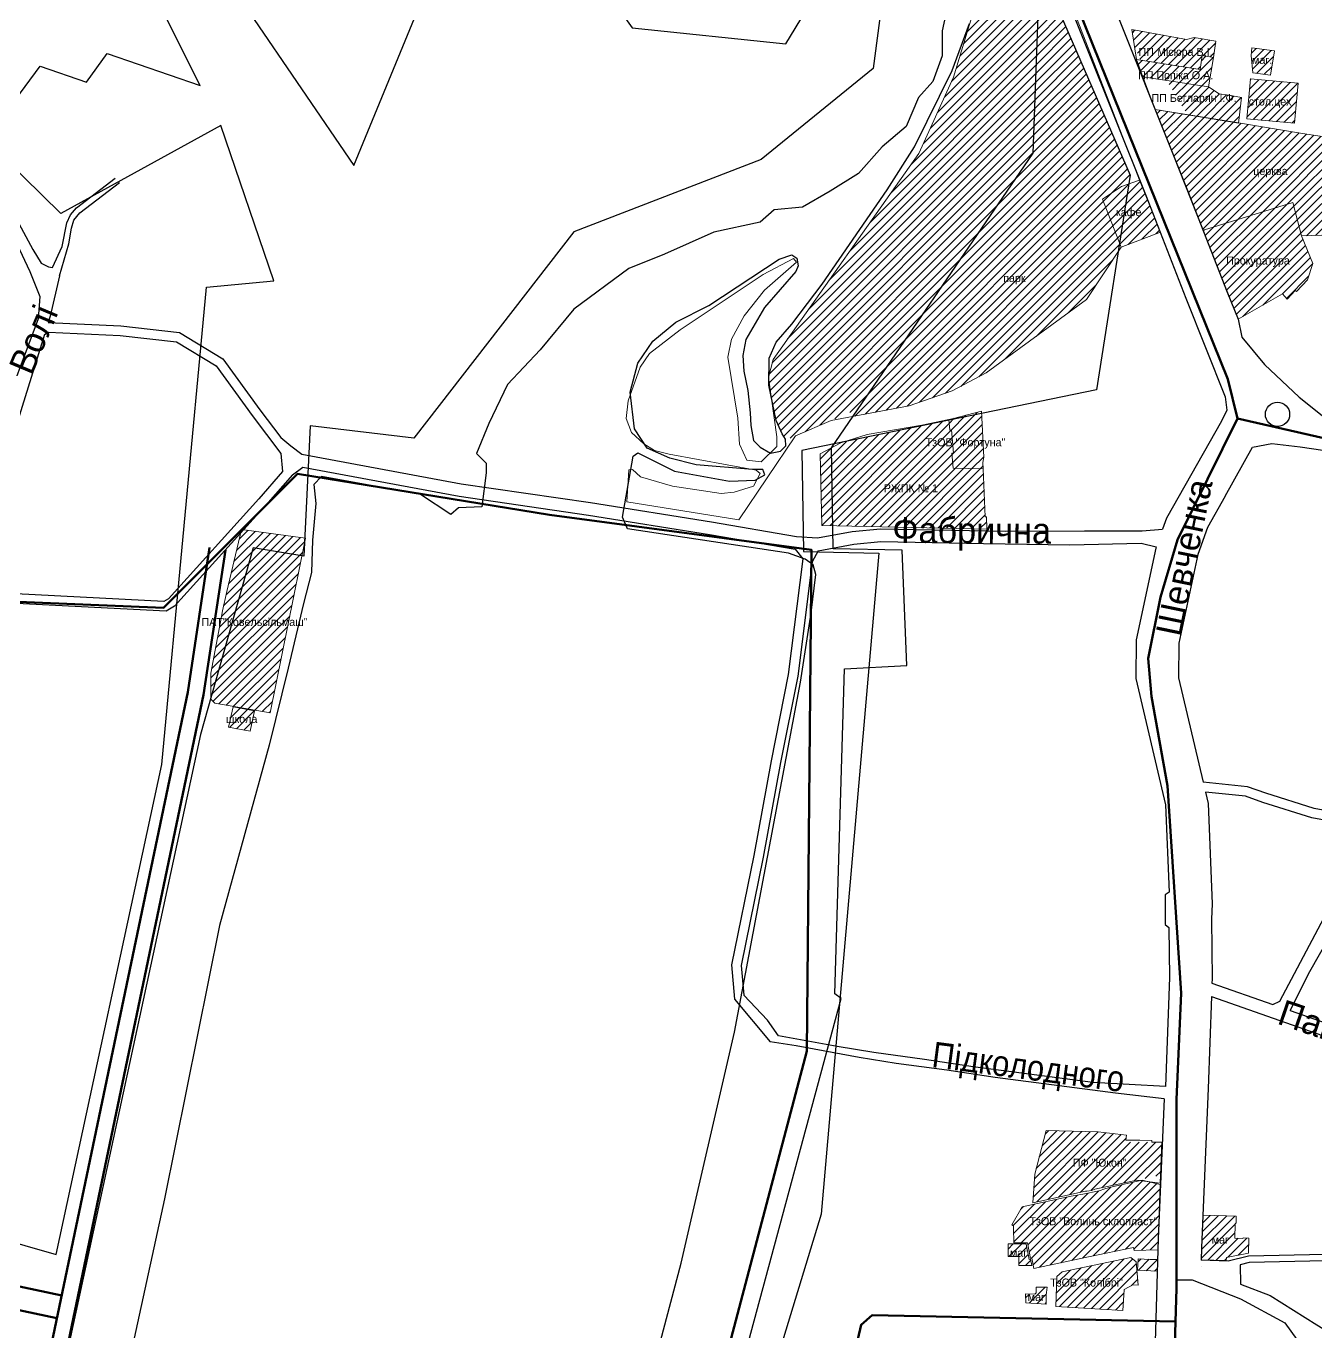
# Model space of a CAD drawing. Header units: millimetres. Extents: x 1378883 to 1389513, y 5662980 to 5673292.
# Drawn here: x 1383360 to 1384166, y 5666793 to 5667609 of the extents above; entities that cross this region are included whole.
import ezdxf
from ezdxf.enums import TextEntityAlignment as Align

# ---------------------------------------------------------------- set-up
doc = ezdxf.new("R2010")
doc.units = ezdxf.units.MM
doc.layers.add('_5Інше', color=252, linetype='Continuous', lineweight=25)
for name, color, linetype in [('вулиці', 7, 'Continuous'), ('ВулНазва', 7, 'Continuous'), ('КартаСкан', 252, 'Continuous'), ('район', 6, 'Continuous')]:
    doc.layers.add(name, color=color, linetype=linetype)
picture_1 = doc.add_image_def('image1.tif', size_in_pixel=(29607, 29619))
pattern_1 = [(45, (2.4066, 2.8008), (-2.6516504294, 2.6516504294), [])]

# ---------------------------------------------------------------- blocks, each defined once
blk = doc.blocks.new('Турія')
at = {"layer": '_5Інше', "color": 5}
for points in [[(46635.33, 23863.38), (46829.79, 24597.24), (46863.04, 24741.67), (46904.32, 24960.15), (46911, 25003.52), (46914, 25027.53), (46912.2, 25033.54), (46907.19, 25036.94), (46896.78, 25040.74), (46796.19, 25055.88), (46793.05, 25063.33), (46799.72, 25101.38), (46802.67, 25103.52), (46825.54, 25091.95), (46859.99, 25085.74), (46876.09, 25086.3), (46882.02, 25089.69), (46880.89, 25093.08), (46874.39, 25093.08), (46839.1, 25095.9), (46822.72, 25100.13), (46808.6, 25106.34), (46800.69, 25118.48), (46797.87, 25141.34), (46802.67, 25159.4), (46811.99, 25173.23), (46826.44, 25185.13), (46846.95, 25195.38), (46890.92, 25224.3), (46898.9, 25227.03), (46902.09, 25224.98), (46902.77, 25220.2), (46901.4, 25216.78), (46881.81, 25194.24), (46870.19, 25174.2), (46868.37, 25164.18), (46868.82, 25154.38), (46871.33, 25142.31), (46872.92, 25128.42), (46873.29, 25120.47), (46874.93, 25111.06), (46879.03, 25106.97), (46885.57, 25103.28), (46891.92, 25104.51), (46895.19, 25107.79), (46894.99, 25111.88), (46892.94, 25115.35), (46889.05, 25123.54), (46884.55, 25145.63), (46884.76, 25162.61), (46889.05, 25172.63), (46898.88, 25183.88), (46908.7, 25196.77), (46917.91, 25208.84), (46958.47, 25267.79), (46975.58, 25294.59), (46999.16, 25342.2), (47009.99, 25371.57)], [(46996.32, 25383.18), (46992.79, 25367.1), (46992.79, 25351.4), (46986.99, 25335.4), (46978.14, 25325.44), (46970.39, 25307.18), (46955.44, 25294.46), (46940.5, 25277.86), (46922.78, 25266.79), (46905.62, 25256.83), (46887.91, 25255.17), (46879.05, 25247.43), (46850.27, 25241.34), (46819.27, 25227.51), (46797.13, 25218.66), (46762.81, 25193.21), (46741.78, 25167.76), (46721.3, 25146.18), (46709.67, 25121.84), (46701.92, 25103.02), (46708.01, 25096.94), (46708.01, 25090.85), (46705.29, 25069.77), (46690.67, 25069.07), (46685.8, 25064.9), (46667.01, 25077.42), (46605.05, 25088.56), (46600.18, 25083.68), (46601.57, 25071.86), (46599.48, 25048.9), (46598.79, 25028.72), (46593.91, 25009.23), (46584.17, 24968.88), (46572.33, 24920.87), (46541.39, 24808.22), (46507.03, 24637.48), (46483.47, 24529.54)]]:
    blk.add_lwpolyline(points, dxfattribs=at)
blk = doc.blocks.new('ТуріяПрибер')
at = {"layer": '_5Інше', "color": 160}
for points in [[(46880, 26373), (46921, 26348), (46923, 26250), (46965, 26168), (46938, 26096), (46982, 26077), (46959, 25899), (46959, 25672), (46908, 25634), (46998, 25556), (46999, 25532), (46955, 25457), (46942, 25359), (46872, 25302), (46755, 25257), (46655, 25128), (46590.2, 25135.83), (46586.35, 25054.3), (46554.67, 25059.62), (46521.66, 24942.97), (46280, 23824)], [(46768, 24208), (46922, 24778), (46918, 24781), (46924, 24984), (46963, 24986), (46960, 25058), (46917, 25059), (46916, 25122), (47042, 25306), (47065, 25943), (47093, 25540), (47164, 25902), (47092, 25992), (47088, 26106), (46993, 26442), (47127, 26627), (47198, 27064), (47524, 27366), (47631, 27206), (47810, 27266), (47842, 27342), (47995, 27705)]]:
    blk.add_lwpolyline(points, dxfattribs=at)
blk = doc.blocks.new('ТуріяВодоох')
at = {"layer": '_5Інше', "color": 140}
for points in [[(46331, 24654), (46450, 24620), (46516, 24926), (46544, 25224), (46586, 25228), (46553, 25325), (46453, 25270), (46406, 25316), (46440, 25362), (46469, 25352), (46482, 25370), (46540, 25350), (46498, 25434)], [(46538, 25444), (46636, 25300), (46722, 25509), (46810, 25386), (46906, 25376), (46955, 25457)], [(48682, 27510), (48729, 27348), (48132, 27408), (47610, 27124), (47504, 26544), (47282, 26450), (47208, 26336), (47222, 26234), (47363, 26200), (47363, 26078), (47280, 26086), (47240, 25798), (47150, 25804), (47109, 25544), (47065, 25543), (47056, 25444), (47121, 25294), (47100, 25160), (46916, 25122), (46917, 25059), (46964, 25058), (46928, 24645), (46824, 24304)]]:
    blk.add_lwpolyline(points, dxfattribs=at)

msp = doc.modelspace()

# ---------------------------------------------------------------- hatches: boundary and pattern name
at = {"layer": 'вулиці', "lineweight": -2}
h = msp.add_hatch(dxfattribs=at)
h.set_pattern_fill('ANSI31', color=3, scale=30, style=0)
h.set_pattern_definition(pattern_1)
h.paths.add_polyline_path([(1383939.55, 5667576.6), (1383917.98, 5667529), (1383826.87, 5667400.39), (1383824.3, 5667390.02), (1383824.27, 5667387.81), (1383825.98, 5667375.63), (1383828.73, 5667362.12), (1383832.62, 5667353.94), (1383834.91, 5667350.05), (1383880.08, 5667369.46), (1383989.41, 5667529.12), (1383993.33, 5667637.72), (1383961.06, 5667647.45)])
h = msp.add_hatch(dxfattribs=at)
h.set_pattern_fill('ANSI31', color=3, scale=30, style=0)
h.set_pattern_definition(pattern_1)
h.paths.add_polyline_path([(1383876.88, 5667364.79), (1383911.93, 5667371.4), (1383938.79, 5667380.7), (1383960.05, 5667391.9), (1384022.77, 5667437.78), (1384042.44, 5667467.71), (1384043.26, 5667472.96), (1384032.65, 5667500.35), (1384044.52, 5667508.45), (1384049.07, 5667510.03), (1384049.92, 5667515.42), (1383997.46, 5667636.48), (1383993.33, 5667637.72), (1383989.41, 5667529.12)])
h.paths.add_polyline_path([(1383967.62, 5667447.95), (1383987.62, 5667447.95), (1383987.62, 5667452.95), (1383967.62, 5667452.95)], flags=24)
h = msp.add_hatch(dxfattribs=at)
h.set_pattern_fill('ANSI31', color=2, scale=30, style=0)
h.set_pattern_definition([(45, (5.4115, 2.8008), (-2.6516504294, 2.6516504294), [])])
h.paths.add_polyline_path([(1384051.06, 5667606.35), (1384052.55, 5667596.49), (1384056.19, 5667587.41), (1384086.99, 5667582.55), (1384093.66, 5667581.5), (1384095.03, 5667590.09), (1384100.95, 5667589.14), (1384101.94, 5667588.99), (1384103.57, 5667599.22), (1384089.93, 5667601.35), (1384085.23, 5667600.19)])
h.paths.add_polyline_path([(1384051.76, 5667586.79), (1384104.92, 5667586.79), (1384104.92, 5667596.84), (1384051.76, 5667596.84)], flags=9)
h = msp.add_hatch(dxfattribs=at)
h.set_pattern_fill('ANSI31', color=2, scale=30, style=0)
h.set_pattern_definition(pattern_1)
h.paths.add_polyline_path([(1384101.94, 5667588.99), (1384100.95, 5667589.14), (1384095.03, 5667590.09), (1384093.66, 5667581.5), (1384088.36, 5667582.34), (1384085.77, 5667572.53), (1384098.94, 5667570.52)])
h.paths.add_polyline_path([(1384051.73, 5667574.02), (1384104.95, 5667574.02), (1384104.95, 5667581.88), (1384051.73, 5667581.88)], flags=9)
h.paths.add_polyline_path([(1384051.76, 5667586.79), (1384104.92, 5667586.79), (1384104.92, 5667596.84), (1384051.76, 5667596.84)], flags=9)
h = msp.add_hatch(dxfattribs=at)
h.set_pattern_fill('ANSI31', color=2, scale=30, style=0)
h.set_pattern_definition(pattern_1)
h.paths.add_polyline_path([(1384125.97, 5667595), (1384125.54, 5667590.18), (1384126.66, 5667579.37), (1384137.57, 5667577.89), (1384140.16, 5667593.08)])
h.paths.add_polyline_path([(1384124.52, 5667584.81), (1384140.35, 5667584.81), (1384140.35, 5667589.81), (1384124.52, 5667589.81)], flags=9)
h = msp.add_hatch(dxfattribs=at)
h.set_pattern_fill('ANSI31', color=2, scale=30, style=0)
h.set_pattern_definition(pattern_1)
h.paths.add_polyline_path([(1384067.21, 5667585.67), (1384053.87, 5667587.77), (1384057.84, 5667576.79), (1384075.46, 5667574.1)])
h.paths.add_polyline_path([(1384088.36, 5667582.34), (1384086.99, 5667582.55), (1384067.21, 5667585.67), (1384075.46, 5667574.1), (1384085.77, 5667572.53)])
h.paths.add_polyline_path([(1384051.73, 5667574.02), (1384104.95, 5667574.02), (1384104.95, 5667581.88), (1384051.73, 5667581.88)], flags=9)
h = msp.add_hatch(dxfattribs=at)
h.set_pattern_fill('ANSI31', color=2, scale=30, style=0)
h.set_pattern_definition(pattern_1)
h.paths.add_polyline_path([(1384102.66, 5667568.18), (1384098.94, 5667570.52), (1384072.78, 5667574.51), (1384085.71, 5667553.24), (1384090.91, 5667552.39)])
h.paths.add_polyline_path([(1384060.78, 5667558.07), (1384118.89, 5667558.07), (1384118.89, 5667567.77), (1384060.78, 5667567.77)], flags=9)
h = msp.add_hatch(dxfattribs=at)
h.set_pattern_fill('ANSI31', color=2, scale=30, style=0)
h.set_pattern_definition(pattern_1)
h.paths.add_polyline_path([(1384125.06, 5667575.56), (1384122.77, 5667550.66), (1384152.64, 5667547.92), (1384154.94, 5667572.81)])
h.paths.add_polyline_path([(1384118.85, 5667557.58), (1384155.93, 5667557.58), (1384155.93, 5667563.83), (1384118.85, 5667563.83)], flags=9)
h = msp.add_hatch(dxfattribs=at)
h.set_pattern_fill('ANSI31', color=2, scale=30, style=0)
h.set_pattern_definition(pattern_1)
h.paths.add_polyline_path([(1384119.47, 5667563.93), (1384111.55, 5667565.3), (1384105.63, 5667566.32), (1384102.66, 5667568.18), (1384090.91, 5667552.39), (1384113.84, 5667548.65), (1384117.73, 5667548.01)])
h.paths.add_polyline_path([(1384060.78, 5667558.07), (1384118.89, 5667558.07), (1384118.89, 5667567.77), (1384060.78, 5667567.77)], flags=9)
h = msp.add_hatch(dxfattribs=at)
h.set_pattern_fill('ANSI31', color=5, scale=30, style=0)
h.set_pattern_definition(pattern_1)
h.paths.add_polyline_path([(1384113.84, 5667548.65), (1384065.55, 5667556.53), (1384085.84, 5667505.86), (1384095.66, 5667480.69), (1384096.3, 5667481.39), (1384151.49, 5667498.38), (1384156.96, 5667477.5), (1384201.11, 5667478.96), (1384202.83, 5667498.05), (1384203.14, 5667502.4), (1384203.21, 5667502.38), (1384203.23, 5667502.51), (1384201.97, 5667502.42), (1384201.1, 5667503.91), (1384200.89, 5667506.05), (1384179.19, 5667538.21), (1384156.37, 5667541.63)])
h.paths.add_polyline_path([(1384125.72, 5667513.52), (1384149.48, 5667513.52), (1384149.48, 5667521), (1384125.72, 5667521)], flags=24)
h.paths.add_polyline_path([(1384192, 5667471.31), (1384267.35, 5667471.31), (1384267.35, 5667481.38), (1384192, 5667481.38)], flags=9)
h = msp.add_hatch(dxfattribs=at)
h.set_pattern_fill('ANSI31', color=2, scale=30, style=0)
h.set_pattern_definition(pattern_1)
h.paths.add_polyline_path([(1384043.26, 5667472.96), (1384044.24, 5667470.44), (1384068.74, 5667479.85), (1384064.94, 5667489.59), (1384055.84, 5667512.38), (1384049.07, 5667510.03)])
h.paths.add_polyline_path([(1384049.07, 5667510.03), (1384044.52, 5667508.45), (1384032.65, 5667500.35), (1384043.26, 5667472.96)])
h.paths.add_polyline_path([(1384039.06, 5667489.22), (1384059.06, 5667489.22), (1384059.06, 5667494.22), (1384039.06, 5667494.22)], flags=9)
h = msp.add_hatch(dxfattribs=at)
h.set_pattern_fill('ANSI31', color=5, scale=30, style=0)
h.set_pattern_definition(pattern_1)
h.paths.add_polyline_path([(1384096.3, 5667481.39), (1384095.66, 5667480.69), (1384100.46, 5667468.38), (1384117.34, 5667425.44), (1384145.09, 5667441.31), (1384147.99, 5667437.98), (1384153.12, 5667443.5), (1384153.86, 5667442.79), (1384160.81, 5667450.02), (1384164.14, 5667460.29), (1384156.96, 5667477.5), (1384151.49, 5667498.38)])
h.paths.add_polyline_path([(1384101.87, 5667457.62), (1384157.71, 5667457.62), (1384157.71, 5667465.12), (1384101.87, 5667465.12)], flags=25)
h = msp.add_hatch(dxfattribs=at)
h.set_pattern_fill('ANSI31', color=5, scale=30, style=0)
h.set_pattern_definition(pattern_1)
h.paths.add_polyline_path([(1383938.58, 5667341.76), (1383939.57, 5667341.84), (1383938.32, 5667356.28), (1383937.33, 5667356.2), (1383936.74, 5667362.38), (1383870.76, 5667348.76), (1383869.24, 5667348.28), (1383863.5, 5667345.25), (1383863.41, 5667345.12), (1383864.18, 5667296.54), (1383960.51, 5667294.38), (1383960.3, 5667302.03), (1383959.3, 5667302.01), (1383958.03, 5667332.05), (1383939.38, 5667332.33)])
h.paths.add_polyline_path([(1383863.41, 5667345.2), (1383856.22, 5667341.4), (1383857.24, 5667296.69), (1383864.18, 5667296.54)])
h.paths.add_polyline_path([(1383892.97, 5667316.14), (1383932.97, 5667316.14), (1383932.97, 5667323.64), (1383892.97, 5667323.64)], flags=24)
h.paths.add_polyline_path([(1383913.34, 5667344.15), (1383980.84, 5667344.15), (1383980.84, 5667351.65), (1383913.34, 5667351.65)], flags=9)
h.paths.add_polyline_path([(1383886.88, 5667280.14), (1384014.88, 5667279.32), (1384015.03, 5667303.32), (1383887.04, 5667304.14)], flags=9)
h = msp.add_hatch(dxfattribs=at)
h.set_pattern_fill('ANSI31', color=2, scale=30, style=0)
h.set_pattern_definition(pattern_1)
h.paths.add_polyline_path([(1383957.06, 5667366.58), (1383936.74, 5667362.38), (1383937.33, 5667356.2), (1383938.32, 5667356.28), (1383939.57, 5667341.84), (1383938.59, 5667341.76), (1383939.38, 5667332.33), (1383958.03, 5667332.05), (1383957.89, 5667335.94), (1383958.47, 5667339.2)])
h.paths.add_polyline_path([(1383957.06, 5667366.58), (1383956.99, 5667367.96), (1383939.54, 5667363.42), (1383936.7, 5667362.81), (1383936.74, 5667362.38)])
h.paths.add_polyline_path([(1383918.99, 5667342.96), (1383975.2, 5667342.96), (1383975.2, 5667352.85), (1383918.99, 5667352.85)], flags=9)
h = msp.add_hatch(dxfattribs=at)
h.set_pattern_fill('ANSI31', color=5, scale=30, style=0)
h.set_pattern_definition(pattern_1)
h.paths.add_polyline_path([(1383475.55, 5667188.95), (1383475.54, 5667188.17), (1383478.05, 5667185.66), (1383512.6, 5667179.52), (1383532.58, 5667277.62), (1383502.08, 5667282.74)])
h.paths.add_polyline_path([(1383496.15, 5667294.02), (1383494.21, 5667291.86), (1383485.54, 5667255.35), (1383482.9, 5667243.26), (1383482.37, 5667239.83), (1383475.67, 5667204.4), (1383475.55, 5667188.95), (1383502.08, 5667282.74), (1383532.58, 5667277.62), (1383534.14, 5667285.29), (1383534.3, 5667288.73)])
h.paths.add_polyline_path([(1383460.42, 5667232.72), (1383545.42, 5667232.72), (1383545.42, 5667240.22), (1383460.42, 5667240.22)], flags=9)
h = msp.add_hatch(dxfattribs=at)
h.set_pattern_fill('ANSI31', color=5, scale=30, style=0)
h.set_pattern_definition(pattern_1)
h.paths.add_polyline_path([(1383489.51, 5667183.43), (1383486.67, 5667170.6), (1383500.26, 5667168.17), (1383502.99, 5667180.97)])
h.paths.add_polyline_path([(1383482.35, 5667173.24), (1383507.35, 5667173.24), (1383507.35, 5667178.24), (1383482.35, 5667178.24)], flags=9)
h = msp.add_hatch(dxfattribs=at)
h.set_pattern_fill('ANSI31', color=2, scale=30, style=0)
h.set_pattern_definition(pattern_1)
h.paths.add_polyline_path([(1384068.96, 5666890.83), (1384069.76, 5666911.39), (1384047.07, 5666911.59), (1384047.59, 5666915.91), (1384029.91, 5666917.86), (1383997.54, 5666918.76), (1383990.38, 5666891.53), (1383989.11, 5666873.62), (1384028.11, 5666882.11), (1384027.95, 5666882.04)])
h.paths.add_polyline_path([(1384009.7, 5666894.89), (1384052.2, 5666894.89), (1384052.2, 5666902.39), (1384009.7, 5666902.39)], flags=24)
h = msp.add_hatch(dxfattribs=at)
h.set_pattern_fill('ANSI31', color=12, scale=30, style=0)
h.set_pattern_definition(pattern_1)
h.paths.add_polyline_path([(1384020.4, 5666878.93), (1384013.06, 5666877.81), (1383982.45, 5666871), (1383976.1, 5666859.78), (1383977.12, 5666859.28), (1383977.12, 5666857.79), (1383977.09, 5666857.79), (1383977.24, 5666848.5), (1383985.9, 5666848.55), (1383987.65, 5666838.84), (1383988.59, 5666839.01), (1383989.81, 5666832.67), (1384023.94, 5666839.81), (1384052.06, 5666845.69), (1384052.44, 5666843.9), (1384067.33, 5666844.29), (1384067.54, 5666851.3), (1384067.81, 5666857.76), (1384068.34, 5666872.67), (1384068.78, 5666885.08), (1384061.32, 5666886.83), (1384056.24, 5666887.42), (1384037.6, 5666883.27), (1384034.04, 5666882.23), (1384030.49, 5666881.17)])
h.paths.add_polyline_path([(1383971.1, 5666858.37), (1384082.77, 5666858.37), (1384082.77, 5666865.87), (1383971.1, 5666865.87)], flags=9)
h = msp.add_hatch(dxfattribs=at)
h.set_pattern_fill('ANSI31', color=2, scale=30, style=0)
h.set_pattern_definition(pattern_1)
h.paths.add_polyline_path([(1384115.35, 5666851.51), (1384115.54, 5666860.56), (1384116.25, 5666861.13), (1384116.28, 5666865.28), (1384110, 5666865.5), (1384095.45, 5666865.9), (1384094.78, 5666849.64), (1384094.42, 5666837.92), (1384110.03, 5666837.52), (1384110.09, 5666839.4), (1384123.78, 5666842.16), (1384124.13, 5666851.56), (1384120.46, 5666851.68), (1384120.44, 5666851.36)])
h.paths.add_polyline_path([(1384099.19, 5666848.05), (1384113.36, 5666848.05), (1384113.36, 5666853.05), (1384099.19, 5666853.05)], flags=24)
h = msp.add_hatch(dxfattribs=at)
h.set_pattern_fill('ANSI31', color=2, scale=30, style=0)
h.set_pattern_definition([(45, (-8.1717, 1.9466), (-2.6516504294, 2.6516504294), [])])
h.paths.add_polyline_path([(1383986.81, 5666838.24), (1383986.45, 5666840.54), (1383985.27, 5666846.58), (1383985.06, 5666847.95), (1383973.69, 5666847.88), (1383973.73, 5666840.47), (1383973.73, 5666839.97), (1383980.4, 5666840.02), (1383980.46, 5666834.37), (1383988.46, 5666834.48), (1383987.74, 5666838.41)])
h.paths.add_polyline_path([(1383973.11, 5666839.85), (1383987.27, 5666839.85), (1383987.27, 5666844.85), (1383973.11, 5666844.85)], flags=9)
h = msp.add_hatch(dxfattribs=at)
h.set_pattern_fill('ANSI31', color=2, scale=30, style=0)
h.set_pattern_definition(pattern_1)
h.paths.add_polyline_path([(1384007.38, 5666830.47), (1384004.17, 5666827.68), (1384003.57, 5666808.91), (1384045.46, 5666806.3), (1384045.85, 5666812.52), (1384046.27, 5666819.45), (1384051.54, 5666822.29), (1384054.96, 5666822.18), (1384053.65, 5666836.71), (1384050.28, 5666839.43)])
h.paths.add_polyline_path([(1383989.79, 5666819.45), (1384055.63, 5666819.45), (1384055.63, 5666826.95), (1383989.79, 5666826.95)], flags=9)
h = msp.add_hatch(dxfattribs=at)
h.set_pattern_fill('ANSI31', color=2, scale=30, style=0)
h.set_pattern_definition(pattern_1)
h.paths.add_polyline_path([(1384054.86, 5666838.6), (1384054.57, 5666831.44), (1384066.93, 5666830.85), (1384067.15, 5666838.29), (1384062.46, 5666838.29)])
h = msp.add_hatch(dxfattribs=at)
h.set_pattern_fill('ANSI31', color=2, scale=30, style=0)
h.set_pattern_definition(pattern_1)
h.paths.add_polyline_path([(1383998.09, 5666820.98), (1383991.23, 5666820.9), (1383991.29, 5666817.38), (1383990.3, 5666816.44), (1383984.63, 5666816.8), (1383984.7, 5666811.08), (1383997.53, 5666810.29), (1383997.52, 5666816)])
h.paths.add_polyline_path([(1383984.25, 5666812.24), (1383998.42, 5666812.24), (1383998.42, 5666817.24), (1383984.25, 5666817.24)], flags=9)

# ---------------------------------------------------------------- linework, layer by layer
at = {"layer": 'вулиці', "color": 7}
for points in [[(1384002.67, 5667645.41), (1384060.01, 5667502.25), (1384084.79, 5667438.7), (1384109.39, 5667376.96), (1384110.28, 5667368.63), (1384107.08, 5667361.71), (1384072.64, 5667301.26), (1384070.14, 5667294.34)], [(1384031.74, 5667640.95), (1384085.84, 5667505.86), (1384110.62, 5667442.3), (1384117.34, 5667425.44)], [(1383279.22, 5667538.11), (1383282.71, 5667533.37), (1383355.64, 5667485.24), (1383364.41, 5667469.02), (1383369.57, 5667460.52), (1383374.14, 5667458.12), (1383376.64, 5667457.66), (1383382.72, 5667470.86), (1383385.74, 5667485.64), (1383387.95, 5667490.67), (1383391.66, 5667494.98), (1383415.93, 5667513.51)], [(1383271.07, 5667530.76), (1383283.16, 5667523.99), (1383306.55, 5667507.59), (1383337.75, 5667488.95), (1383346.18, 5667482.97), (1383354.5, 5667472.47), (1383362.46, 5667455.28), (1383368.82, 5667439.65), (1383367.72, 5667425.61), (1383342.66, 5667359.58), (1383335.15, 5667333.57), (1383343, 5667250.37)], [(1383381.11, 5667452.46), (1383386.93, 5667472.47), (1383388.56, 5667482.42), (1383389.98, 5667487.24), (1383393.75, 5667492), (1383418.53, 5667510.8)], [(1383381.11, 5667452.46), (1383375.29, 5667427.28), (1383374.08, 5667423.38)], [(1383374.08, 5667423.38), (1383419.47, 5667421.32), (1383456.13, 5667417.26), (1383483.17, 5667400.82), (1383506.18, 5667368.89), (1383519.34, 5667351.52)], [(1384117.34, 5667425.44), (1384119.66, 5667414.3), (1384133.81, 5667397.26), (1384155.59, 5667376.78), (1384173.01, 5667362.82), (1384190.48, 5667354.97), (1384216.42, 5667348.63)], [(1383371.77, 5667415.97), (1383353.1, 5667356.09), (1383346.3, 5667332.53), (1383353.72, 5667253.92)], [(1383371.77, 5667415.97), (1383374.13, 5667417.37), (1383419, 5667415.34), (1383454.15, 5667411.44), (1383479.01, 5667396.32), (1383501.36, 5667365.33), (1383519.36, 5667341.55), (1383520.33, 5667330.28), (1383505.55, 5667313.37), (1383449.09, 5667250.87), (1383446.3, 5667249.23), (1383353.72, 5667253.92)], [(1383519.34, 5667351.52), (1383525.63, 5667346.28), (1383532.39, 5667341.27), (1383632.05, 5667322.75), (1383712.83, 5667311.01), (1383788.43, 5667298.91), (1383841.55, 5667289.71), (1383854.52, 5667288.86), (1383876.19, 5667292.95), (1383893.94, 5667294.61), (1383971.9, 5667293.06), (1384021.42, 5667293.21), (1384057.46, 5667293.36), (1384070.14, 5667294.34)], [(1384109.38, 5667314.94), (1384109.38, 5667314.94), (1384126.28, 5667345.58), (1384138.38, 5667347.79), (1384156.21, 5667345.84), (1384217.06, 5667336.76), (1384276.78, 5667330.79)], [(1383526.53, 5667328.25), (1383526.53, 5667328.25), (1383533.15, 5667333.15), (1383630.74, 5667314.85), (1383711.63, 5667303.1), (1383787.11, 5667291.02), (1383840.6, 5667281.76)], [(1384276.78, 5667330.79), (1384248.3, 5667117.75), (1384236.27, 5667106.73), (1384164.98, 5667119.79), (1384134.77, 5667129.39), (1384123.36, 5667133.42), (1384095.6, 5667136.22)], [(1383526.53, 5667328.25), (1383510.03, 5667309.38), (1383452.93, 5667246.16), (1383447.79, 5667243.14), (1383354.21, 5667247.89)], [(1384109.38, 5667314.94), (1384098.25, 5667295.41), (1384092.13, 5667278.47), (1384080.33, 5667223.16), (1384080.21, 5667201.53), (1384095.6, 5667136.22)], [(1383840.6, 5667281.76), (1383845.38, 5667275.79), (1383836.37, 5667203.58), (1383825.68, 5667149.72), (1383814.76, 5667090.62), (1383800.83, 5667022.22), (1383802.79, 5667000.72), (1383824.97, 5666974.04)], [(1383855, 5667280.81), (1383851.19, 5667273.9), (1383842.3, 5667202.62), (1383831.57, 5667148.59), (1383820.65, 5667089.48), (1383806.88, 5667021.88), (1383808.58, 5667003.33), (1383823.38, 5666987.69)], [(1383855, 5667280.81), (1383877.3, 5667285.02), (1383894.12, 5667286.59), (1383958.4, 5667285.43), (1384012.26, 5667284.58), (1384056.78, 5667285.59), (1384066.13, 5667283.25)], [(1384066.13, 5667283.25), (1384065.89, 5667282.57), (1384053.66, 5667225.26), (1384053.52, 5667200.97), (1384072.1, 5667122.17), (1384074.23, 5667067.53), (1384071.87, 5667066.03), (1384071.77, 5667047.33), (1384074.21, 5667045.48), (1384074.47, 5667014.29), (1384072.08, 5666946.33)], [(1384201.6, 5667106.98), (1384163.53, 5667113.95), (1384132.87, 5667123.7), (1384122.04, 5667127.52), (1384097.06, 5667130.04)], [(1384097.06, 5667130.04), (1384098.72, 5667123), (1384101.16, 5667060.31), (1384101.16, 5667060.31), (1384100.83, 5667050.67), (1384100.83, 5667050.67), (1384101.14, 5667013.33), (1384101.06, 5667010.79)], [(1384149.92, 5666993.62), (1384162.19, 5667018.11), (1384193.19, 5667072.58), (1384200.63, 5667079.8), (1384212.57, 5667095.34), (1384221.88, 5667098.66), (1384233.76, 5667096.6), (1384245.22, 5667094.61), (1384248.21, 5667096.24), (1384255.84, 5667113.82)], [(1384139.17, 5666997.4), (1384143.45, 5666999.53), (1384182.18, 5667072.57), (1384201.6, 5667106.98)], [(1384101.06, 5667010.79), (1384139.17, 5666997.4)], [(1384100.76, 5667002.41), (1384098.74, 5666945.07), (1384094.61, 5666845.64), (1384094.37, 5666837.75)], [(1384100.76, 5667002.41), (1384336.18, 5666919.71)], [(1384072.08, 5666946.33), (1384026.69, 5666948.8), (1383951.88, 5666958.58), (1383921.49, 5666963.15), (1383889.89, 5666967.39), (1383866.92, 5666971.14), (1383830.17, 5666977.83), (1383823.38, 5666987.69)], [(1384149.92, 5666993.62), (1384334.89, 5666928.64)], [(1384071.17, 5666938.58), (1384040.81, 5666942.02), (1383965.71, 5666951.84), (1383935.32, 5666956.41), (1383903.68, 5666960.66), (1383880.57, 5666964.43), (1383841.32, 5666971.57), (1383824.97, 5666974.04)], [(1384071.17, 5666938.58), (1384067.54, 5666851.3), (1384062.4, 5666679.38), (1384058.41, 5666587.74)], [(1384324.09, 5666835.04), (1384268.04, 5666839.2), (1384244.23, 5666841.19), (1384171.67, 5666841.34), (1384123.84, 5666840.26), (1384111.28, 5666837.23), (1384094.37, 5666837.75)], [(1384094.25, 5666833.75), (1384094.25, 5666833.75)], [(1384323.43, 5666829.71), (1384264.48, 5666834.65), (1384243.79, 5666836.96), (1384171.71, 5666837.34), (1384124.36, 5666836.27), (1384118.78, 5666834.93)], [(1384118.78, 5666834.93), (1384118.93, 5666822.85), (1384137.37, 5666815.65), (1384166.56, 5666797.4), (1384170.37, 5666795.03)], [(1384078.78, 5666825.46), (1384074.39, 5666678.94), (1384072.27, 5666630.21)], [(1384078.78, 5666825.46), (1384088.62, 5666825.43), (1384118.92, 5666813.6), (1384146.66, 5666798.56), (1384170.15, 5666765.96), (1384218.42, 5666697.35), (1384249.37, 5666654.33), (1384257.57, 5666639.13)]]:
    msp.add_lwpolyline(points, dxfattribs=at)
at = {"layer": 'вулиці', "color": 2, "lineweight": 70}
for points in [[(1382830.19, 5666200.76), (1382950.55, 5666196.78), (1383025.21, 5666210.31), (1383046.94, 5666221.64), (1383260.94, 5666644.92), (1383369.76, 5666706.24), (1383471.09, 5667190.79), (1383484.68, 5667281.32)], [(1382830.52, 5666210.76), (1382949.81, 5666206.81), (1383021.94, 5666219.88), (1383039.46, 5666229.02), (1383253.39, 5666652.14), (1383360.9, 5666712.73), (1383461.25, 5667192.56), (1383474.8, 5667282.81)], [(1383316.25, 5666840.79), (1383318.57, 5666829.14), (1383382.45, 5666815.78)], [(1383304.35, 5666825.4), (1383306.52, 5666816.89), (1383379.49, 5666801.63)]]:
    msp.add_lwpolyline(points, dxfattribs=at)
at = {"layer": 'вулиці', "color": 7}
msp.add_circle((1384142.01, 5667366.07), 7.57, dxfattribs=at)
at = {"layer": 'ВулНазва', "color": 7, "lineweight": 9}
msp.add_lwpolyline([(1384008.6, 5667634.31), (1384055.84, 5667512.38), (1384044.52, 5667508.45), (1384032.65, 5667500.35), (1384044.24, 5667470.44), (1384022.77, 5667437.78), (1383960.05, 5667391.9), (1383938.79, 5667380.7), (1383911.93, 5667371.4), (1383863.2, 5667362.2), (1383840.92, 5667352.63), (1383805.41, 5667300.15), (1383735.46, 5667311.31), (1383736.7, 5667331.32), (1383739, 5667331.53), (1383744.1, 5667327), (1383763.95, 5667321.2), (1383794.42, 5667316.68), (1383802.63, 5667317.47), (1383814.56, 5667321.11), (1383818.77, 5667329.12), (1383816.26, 5667331.14), (1383761.9, 5667341.09), (1383752.81, 5667343.46), (1383746.11, 5667347.57), (1383738.46, 5667354.78), (1383735.11, 5667363.47), (1383736.32, 5667374.54), (1383743.86, 5667395.5), (1383749.71, 5667404.13), (1383768.78, 5667418.76), (1383820.67, 5667453.33), (1383839.67, 5667463.41), (1383841.48, 5667461.1), (1383821.47, 5667443.6), (1383808.79, 5667427.49), (1383800.96, 5667413.08), (1383798.53, 5667401.76), (1383804.86, 5667363.6), (1383805.94, 5667347.49), (1383810.43, 5667337.36), (1383819.44, 5667336.49), (1383829.18, 5667346.04), (1383829.29, 5667351.96), (1383824.08, 5667389.15), (1383826.87, 5667400.39), (1383917.98, 5667529), (1383939.55, 5667576.6), (1383961.06, 5667647.45)], dxfattribs=at)
for points in [[(1384053.87, 5667587.77), (1384051.06, 5667606.35), (1384085.23, 5667600.19), (1384089.93, 5667601.35), (1384103.57, 5667599.22), (1384101.94, 5667588.99), (1384100.95, 5667589.14), (1384095.03, 5667590.09), (1384093.66, 5667581.5), (1384086.99, 5667582.55), (1384053.87, 5667587.77)], [(1384125.97, 5667595), (1384140.16, 5667593.08), (1384137.57, 5667577.89), (1384126.66, 5667579.37), (1384125.54, 5667590.18), (1384125.97, 5667595)], [(1384053.87, 5667587.77), (1384086.99, 5667582.55), (1384093.66, 5667581.5), (1384095.03, 5667590.09), (1384100.95, 5667589.14), (1384101.94, 5667588.99), (1384098.94, 5667570.52), (1384057.84, 5667576.79), (1384053.87, 5667587.77)], [(1384119.47, 5667563.93), (1384117.73, 5667548.01), (1384065.55, 5667556.53), (1384057.84, 5667576.79), (1384098.94, 5667570.52), (1384105.63, 5667566.32), (1384111.55, 5667565.3), (1384119.47, 5667563.93)], [(1384125.06, 5667575.56), (1384154.94, 5667572.81), (1384152.64, 5667547.92), (1384122.77, 5667550.66), (1384125.06, 5667575.56)], [(1384065.55, 5667556.53), (1384113.84, 5667548.65), (1384156.37, 5667541.63), (1384179.19, 5667538.21), (1384200.89, 5667506.05), (1384201.1, 5667503.91), (1384201.97, 5667502.42), (1384203.23, 5667502.51), (1384201.11, 5667478.96), (1384156.96, 5667477.5), (1384151.49, 5667498.38), (1384096.3, 5667481.39), (1384095.66, 5667480.69), (1384065.55, 5667556.53)], [(1384055.84, 5667512.38), (1384068.82, 5667479.88), (1384044.24, 5667470.44), (1384032.65, 5667500.35), (1384044.52, 5667508.45), (1384055.84, 5667512.38)], [(1384095.66, 5667480.69), (1384096.3, 5667481.39), (1384151.49, 5667498.38), (1384156.96, 5667477.5), (1384164.14, 5667460.29), (1384160.81, 5667450.02), (1384153.86, 5667442.79), (1384153.12, 5667443.5), (1384147.99, 5667437.98), (1384145.09, 5667441.31), (1384117.34, 5667425.44), (1384117.34, 5667425.44), (1384100.46, 5667468.38), (1384095.66, 5667480.69)], [(1383857.24, 5667296.69), (1383856.22, 5667341.4), (1383869.24, 5667348.28), (1383885.55, 5667353.42), (1383919.86, 5667359.19), (1383936.7, 5667362.81), (1383937.33, 5667356.2), (1383938.32, 5667356.28), (1383939.57, 5667341.84), (1383938.59, 5667341.75), (1383939.38, 5667332.33), (1383958.03, 5667332.05), (1383959.3, 5667302.01), (1383960.3, 5667302.03), (1383960.51, 5667294.38), (1383857.24, 5667296.69)], [(1383936.7, 5667362.81), (1383939.54, 5667363.42), (1383956.99, 5667367.96), (1383958.47, 5667339.2), (1383957.89, 5667335.94), (1383958.03, 5667332.05), (1383939.38, 5667332.33), (1383938.59, 5667341.76), (1383939.57, 5667341.84), (1383938.32, 5667356.28), (1383937.33, 5667356.2), (1383936.7, 5667362.81)], [(1383494.76, 5667294.21), (1383534.82, 5667288.66), (1383512.6, 5667179.52), (1383478.05, 5667185.66), (1383475.54, 5667188.17), (1383475.67, 5667204.4), (1383482.37, 5667239.83), (1383482.9, 5667243.26), (1383485.54, 5667255.35), (1383494.76, 5667294.21)], [(1383489.51, 5667183.43), (1383502.99, 5667180.97), (1383500.26, 5667168.17), (1383486.67, 5667170.6), (1383489.51, 5667183.43)], [(1383997.54, 5666918.76), (1384029.91, 5666917.86), (1384047.59, 5666915.91), (1384047.2, 5666912.66), (1384055.9, 5666912.73), (1384063.44, 5666912.54), (1384063.4, 5666911.45), (1384069.76, 5666911.39), (1384068.77, 5666885.95), (1384054.18, 5666887.66), (1384027.95, 5666882.04), (1384026.04, 5666881.23), (1384022.81, 5666880.86), (1384021.95, 5666880.77), (1383989.11, 5666873.62), (1383990.38, 5666891.53), (1383997.54, 5666918.76)], [(1384068.78, 5666885.08), (1384068.34, 5666872.67), (1384067.65, 5666853.2), (1384067.33, 5666844.29), (1384052.44, 5666843.9), (1384052.06, 5666845.69), (1384023.94, 5666839.81), (1383989.81, 5666832.67), (1383988.59, 5666839.01), (1383987.65, 5666838.84), (1383985.9, 5666848.55), (1383977.24, 5666848.5), (1383977.09, 5666857.79), (1383977.12, 5666857.79), (1383977.12, 5666859.28), (1383976.1, 5666859.78), (1383982.45, 5666871), (1384013.06, 5666877.81), (1384020.4, 5666878.93), (1384030.49, 5666881.17), (1384034.04, 5666882.23), (1384037.6, 5666883.27), (1384057.54, 5666887.71), (1384068.78, 5666885.08)], [(1384095.27, 5666865.9), (1384110, 5666865.5), (1384116.28, 5666865.28), (1384116.25, 5666861.13), (1384115.54, 5666860.56), (1384115.35, 5666851.51), (1384120.44, 5666851.36), (1384120.46, 5666851.68), (1384124.13, 5666851.56), (1384123.78, 5666842.16), (1384110.09, 5666839.4), (1384110.03, 5666837.52), (1384094.42, 5666837.92), (1384095.27, 5666865.9)], [(1383973.69, 5666847.88), (1383985.06, 5666847.95), (1383985.27, 5666846.58), (1383986.45, 5666840.54), (1383986.81, 5666838.24), (1383987.74, 5666838.41), (1383988.46, 5666834.48), (1383980.46, 5666834.37), (1383980.4, 5666840.02), (1383973.73, 5666839.97), (1383973.73, 5666840.47), (1383973.69, 5666847.88)], [(1384003.57, 5666808.91), (1384004.17, 5666827.68), (1384007.38, 5666830.47), (1384050.28, 5666839.43), (1384053.65, 5666836.71), (1384054.96, 5666822.18), (1384051.54, 5666822.29), (1384046.27, 5666819.45), (1384045.85, 5666812.52), (1384045.46, 5666806.3), (1384003.57, 5666808.91)], [(1384054.86, 5666838.6), (1384062.46, 5666838.29), (1384067.3, 5666838.29), (1384066.93, 5666830.85), (1384054.57, 5666831.44), (1384054.86, 5666838.6)], [(1383991.23, 5666820.9), (1383998.09, 5666820.98), (1383997.52, 5666816), (1383997.53, 5666810.29), (1383984.7, 5666811.08), (1383984.63, 5666816.8), (1383990.3, 5666816.44), (1383991.29, 5666817.38), (1383991.23, 5666820.9)]]:
    msp.add_lwpolyline(points, close=True, dxfattribs=at)
at = {"layer": 'район', "color": 6, "lineweight": 100}
for points in [[(1384072.79, 5666619.05), (1384078.83, 5666820.08), (1384078.8, 5666938.09), (1384081.89, 5667004.61), (1384073.22, 5667134.05), (1384063.2, 5667189.79), (1384061.14, 5667213.49), (1384068.85, 5667251.81), (1384079.56, 5667287.71), (1384117.06, 5667363.43), (1384110.95, 5667387.93), (1384004.01, 5667653.27), (1383937.79, 5667665.23), (1383882.02, 5667680.02), (1383852.28, 5667702.73), (1383829.98, 5667724.45), (1383701.42, 5667897.31), (1383678.38, 5667918.15), (1383658.79, 5667936.85), (1383614.59, 5667960.46), (1383495.56, 5668015.34), (1383490.76, 5668027.59), (1383342.31, 5668063.03)], [(1384117.06, 5667363.43), (1384194.79, 5667345.69), (1384253.55, 5667338.65), (1384273.8, 5667336.77), (1384401.37, 5667323.95), (1384415.75, 5667320.91), (1384544.19, 5667254.4), (1384610.29, 5667212.12), (1384782.89, 5667105.74), (1384801.08, 5667095.13), (1384815.25, 5667084.47), (1384926.81, 5666971.91), (1384937.62, 5666961.01), (1385042.88, 5666854.8), (1385248.38, 5666647.19)], [(1383574.56, 5665896.21), (1383618.29, 5666217.17), (1383629.35, 5666292.37), (1383710.48, 5666445.09), (1383768.49, 5666666.57), (1383847.9, 5666968.31), (1383850.94, 5667281.34), (1383687.27, 5667303.27), (1383529.8, 5667328.98), (1383446.11, 5667245.22), (1383340.03, 5667249.53), (1383166.88, 5667228.91), (1383155.16, 5667197.02), (1383096.96, 5666974.07), (1383057.99, 5666986.43), (1383045.99, 5666979.92), (1382781.9, 5667057.89)], [(1383779.77, 5666709.44), (1383857.75, 5666693.47), (1383881.81, 5666797.33), (1383888.74, 5666803.34), (1384078.21, 5666799.55)]]:
    msp.add_lwpolyline(points, dxfattribs=at)

# ---------------------------------------------------------------- block references
at = {"layer": 'вулиці', "color": 7}
for name, p in [('ТуріяВодоох', (1336928.92, 5642221.42)), ('ТуріяПрибер', (1336947.41, 5642223.12)), ('Турія', (1336939.68, 5642238.58))]:
    msp.add_blockref(name, p, dxfattribs=at)

# ---------------------------------------------------------------- texts
at = {"layer": 'ВулНазва', "color": 7, "lineweight": 9}
for s, p in [('ПП Місюра В.І.', (1384078.34, 5667591.82)), ('маг.', (1384132.43, 5667587.31)), ('ПП Попіка О.А.', (1384078.34, 5667577.95)), ('ПП Бегларян І.Ф.', (1384089.84, 5667562.92)), ('стол.цех', (1384137.39, 5667560.71)), ('церква', (1384137.6, 5667517.26)), ('кафе', (1384049.06, 5667491.72)), ('Прокуратура', (1384129.79, 5667461.37)), ('парк', (1383977.62, 5667450.45)), ('ТзОВ "Фортуна"', (1383947.09, 5667347.9)), ('РЖПК № 1', (1383912.97, 5667319.89)), ('ПАТ"Ковельсільмаш"', (1383502.92, 5667236.47)), ('школа', (1383494.85, 5667175.74)), ('ПФ "Юкон"', (1384030.95, 5666898.64)), ('ТзОВ "Волинь склопласт"', (1384026.93, 5666862.12)), ('маг', (1384106.27, 5666850.55)), ('маг', (1383980.19, 5666842.35)), ('ТзОВ "Колібрі"', (1384022.71, 5666823.2)), ('маг', (1383991.34, 5666814.74))]:
    msp.add_text(s, height=5, dxfattribs=at).set_placement(p, align=Align.MIDDLE)
at = {"layer": 'ВулНазва', "color": 1, "lineweight": 9}
for s, rotation, p in [('Волi', 67.19035, (1383364.49, 5667412.97)), ('Шевченка', 78.32988, (1384083.81, 5667276.75)), ('Фабрична', 359.63337, (1383950.96, 5667291.73)), ('Павлова', 341.20721, (1384184.5, 5666979.24))]:
    msp.add_text(s, height=16, rotation=rotation, dxfattribs=at).set_placement(p, align=Align.MIDDLE)
at = {"layer": 'ВулНазва', "color": 1, "lineweight": 9, "width": 0.9}
msp.add_text('Підколодного', height=16, rotation=352.52608, dxfattribs=at).set_placement((1383986.14, 5666956.65), align=Align.MIDDLE)

# ---------------------------------------------------------------- pictures from other files: only their frames are drawn
at = {"layer": 'КартаСкан'}
image = msp.add_image(picture_1, insert=(1378952.03, 5663192.31), size_in_units=(10026.9, 10030.97), rotation=0.395435, dxfattribs=at)
image.dxf.flags = 15

doc.saveas('drawing.dxf')
